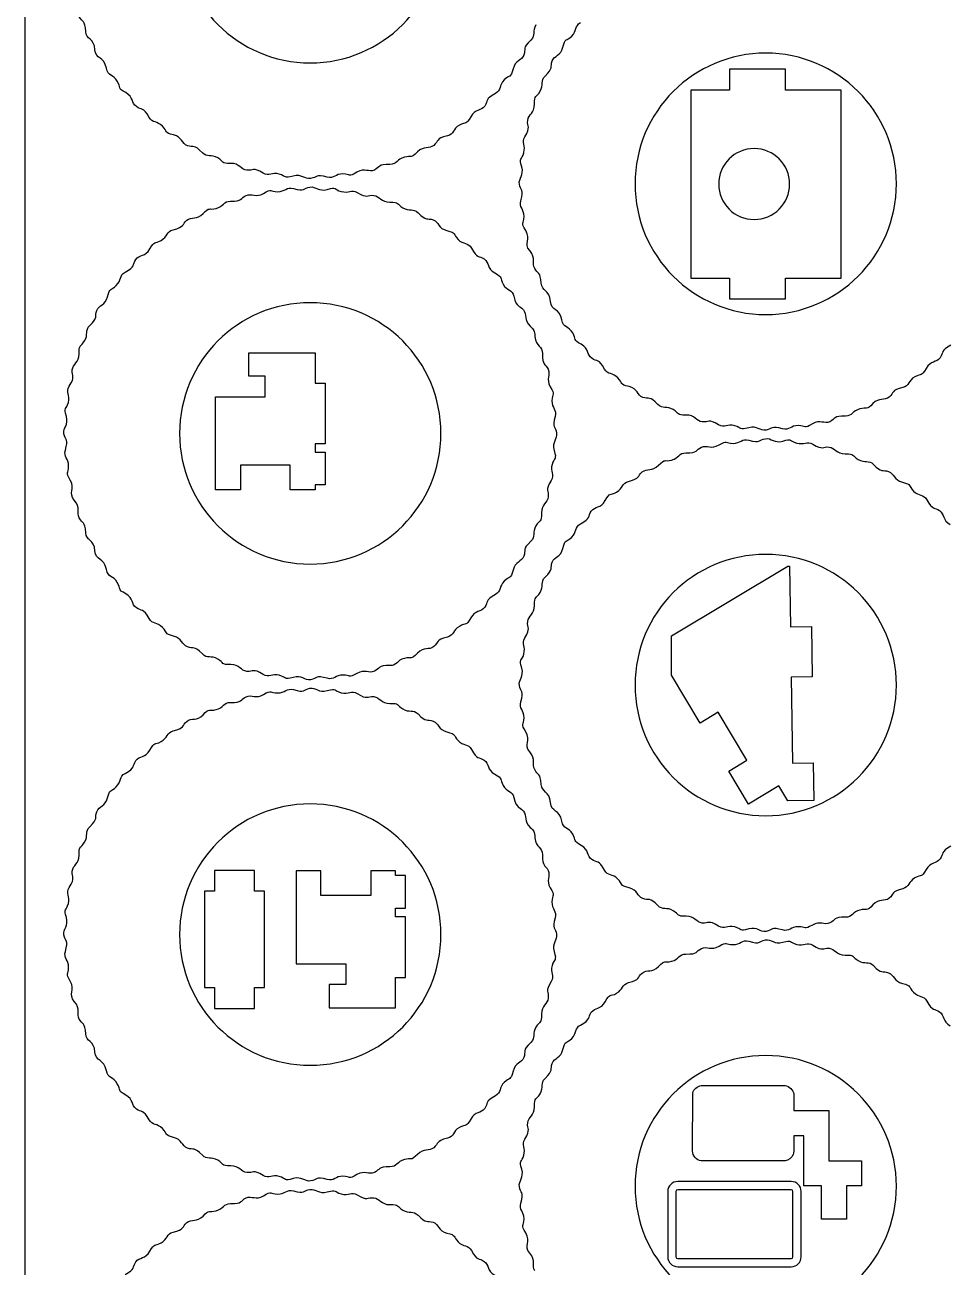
# Model space of a CAD drawing. Extents: x 460 to 1040, y 10 to 890.
# Drawn here: x 460 to 572.2, y 596.3 to 747.7 of the extents above; entities that cross this region are included whole.
import ezdxf

# ---------------------------------------------------------------- set-up
doc = ezdxf.new("R2010")
doc.units = 0
doc.layers.get('0').update_dxf_attribs({"linetype": 'CONTINUOUS'})

msp = doc.modelspace()

# ---------------------------------------------------------------- linework, layer by layer
at = {"color": 5}
msp.add_line((460, 885.0002), (460, 455.0001), dxfattribs=at)
at = {"color": 2}
for p, q in [((552.7398, 742.3349), (545.9196, 742.3349)), ((545.9196, 742.3349), (545.9196, 739.7848)), ((552.7398, 739.7848), (552.7398, 742.3349)), ((545.9196, 739.7848), (541.2294, 739.7848)), ((541.2294, 739.7848), (541.2294, 716.8539)), ((559.5601, 739.7848), (552.7398, 739.7848)), ((559.5601, 716.8539), (559.5601, 739.7848)), ((541.2294, 716.8539), (545.9196, 716.8539)), ((545.9196, 716.8539), (545.9196, 714.3038)), ((552.7398, 714.3038), (552.7398, 716.8539)), ((552.7398, 716.8539), (559.5601, 716.8539)), ((545.9196, 714.3038), (552.7398, 714.3038)), ((487.2973, 707.7357), (495.395, 707.7358)), ((487.2974, 704.8909), (487.2973, 707.7357)), ((495.395, 707.7358), (495.395, 704.0434)), ((489.3218, 704.891), (487.2974, 704.8909)), ((489.3218, 702.3615), (489.3218, 704.891)), ((495.395, 704.0434), (496.6097, 704.0434)), ((496.6097, 704.0434), (496.6097, 696.6354)), ((483.2485, 691.0236), (483.2485, 702.3615)), ((483.2485, 702.3615), (489.3218, 702.3615)), ((496.6097, 696.6354), (495.395, 696.6354)), ((495.395, 696.6354), (495.395, 695.6061)), ((495.395, 695.6061), (496.6097, 695.6061)), ((496.6097, 695.6061), (496.6097, 691.6271)), ((492.3585, 694.0602), (486.2852, 694.0602)), ((486.2852, 694.0602), (486.2852, 691.0236)), ((492.3585, 691.0236), (492.3585, 694.0602)), ((486.2852, 691.0236), (483.2485, 691.0236)), ((495.395, 691.0236), (492.3585, 691.0236)), ((495.395, 691.6271), (495.395, 691.0236)), ((496.6097, 691.6271), (495.395, 691.6271)), ((538.846, 673.2157), (553.051, 681.7173)), ((553.051, 681.7173), (553.252, 681.7173)), ((553.252, 681.7173), (553.3589, 674.3149)), ((553.3589, 674.3149), (555.9084, 674.3518)), ((555.9084, 674.3518), (555.9967, 668.233)), ((538.846, 668.449), (538.846, 673.2157)), ((542.3484, 662.5967), (538.846, 668.449)), ((555.9967, 668.233), (553.4473, 668.1962)), ((553.4473, 668.1962), (553.5985, 657.718)), ((544.5363, 663.9061), (542.3484, 662.5967)), ((548.0388, 658.0538), (544.5363, 663.9061)), ((545.8509, 656.7444), (548.0388, 658.0538)), ((553.5985, 657.718), (556.1481, 657.7547)), ((556.1481, 657.7547), (556.2145, 653.1502)), ((548.2571, 652.724), (545.8509, 656.7444)), ((551.9624, 654.9415), (548.2571, 652.724)), ((553.0587, 653.1097), (551.9624, 654.9415)), ((556.2145, 653.1502), (553.0587, 653.1097)), ((483.1177, 644.6314), (483.1177, 642.0808)), ((488.0141, 644.6314), (483.1177, 644.6314)), ((488.0141, 642.0808), (488.0141, 644.6314)), ((496.109, 644.5959), (493.0723, 644.5959)), ((493.0723, 644.5959), (493.0723, 633.258)), ((496.109, 641.5593), (496.109, 644.5959)), ((505.2188, 644.5959), (502.1823, 644.5959)), ((502.1823, 644.5959), (502.1823, 641.5593)), ((505.2188, 643.9924), (505.2188, 644.5959)), ((506.4335, 643.9924), (505.2188, 643.9924)), ((506.4335, 640.0134), (506.4335, 643.9924)), ((483.1177, 642.0808), (481.8939, 642.0808)), ((481.8939, 642.0808), (481.8939, 630.3534)), ((489.238, 642.0808), (488.0141, 642.0808)), ((489.2379, 630.3535), (489.238, 642.0808)), ((502.1823, 641.5593), (496.109, 641.5593)), ((505.2188, 638.9841), (505.2188, 640.0134)), ((505.2188, 640.0134), (506.4335, 640.0134)), ((506.4335, 638.9841), (505.2188, 638.9841)), ((506.4335, 631.5761), (506.4335, 638.9841)), ((493.0723, 633.258), (499.1456, 633.258)), ((499.1456, 633.258), (499.1456, 630.7285)), ((481.8939, 630.3534), (483.1177, 630.3534)), ((483.1177, 630.3534), (483.1177, 627.8036)), ((488.0141, 627.8035), (488.014, 630.3535)), ((488.014, 630.3535), (489.2379, 630.3535)), ((497.1212, 630.7286), (497.1211, 627.8839)), ((499.1456, 630.7285), (497.1212, 630.7286)), ((505.2188, 627.8837), (505.2188, 631.5761)), ((505.2188, 631.5761), (506.4335, 631.5761)), ((483.1177, 627.8036), (488.0141, 627.8035)), ((497.1211, 627.8839), (505.2188, 627.8837)), ((542.468, 618.384), (552.701, 618.3898)), ((541.4084, 610.4386), (541.4461, 617.4867)), ((553.7553, 617.3368), (553.7668, 615.3412)), ((553.7668, 615.3412), (558.0504, 615.3437)), ((558.0504, 615.3437), (558.0539, 609.2243)), ((554.9925, 612.2822), (553.7686, 612.2815)), ((554.996, 606.1628), (554.9925, 612.2822)), ((552.7062, 609.2317), (542.4732, 609.2258)), ((558.0539, 609.2243), (562.0373, 609.2265)), ((562.0373, 609.2265), (562.0391, 606.1668)), ((553.4454, 606.7009), (539.6174, 606.7009)), ((557.1436, 606.164), (554.996, 606.1628)), ((557.1458, 602.0985), (557.1436, 606.164)), ((562.0391, 606.1668), (560.2032, 606.1658)), ((560.2032, 606.1658), (560.2055, 602.1001)), ((538.3998, 605.4833), (538.3998, 597.5198)), ((554.663, 597.5198), (554.663, 605.4833)), ((560.2055, 602.1001), (557.1458, 602.0985)), ((539.6174, 596.3022), (553.4454, 596.3022))]:
    msp.add_line(p, q, dxfattribs=at)
at = {"color": 1}
for p, q in [((539.3998, 605.4833), (539.3998, 597.52)), ((553.4453, 605.701), (539.6175, 605.701)), ((553.663, 597.52), (553.663, 605.4833)), ((539.6175, 597.3023), (553.4453, 597.3023))]:
    msp.add_line(p, q, dxfattribs=at)
at = {"color": 3}
for points in [[(478.8694, 759.0283), (478.8694, 750.2272), (486.0041, 743.0923), (494.8052, 743.0923)], [(494.8052, 743.0923), (503.6063, 743.0923), (510.741, 750.2272), (510.741, 759.0283)], [(467.4261, 746.9188), (467.3444, 748.3557), (467.0231, 748.0124), (466.6318, 748.7156)], [(468.552, 744.7006), (468.4525, 746.132), (467.4826, 745.9242), (467.4261, 746.9188)], [(522.317, 747.7443), (521.8399, 746.9461), (522.315, 746.4624), (521.7022, 745.8816)], [(526.6905, 746.3623), (527.3563, 747.007), (527.0211, 747.601), (527.7663, 748.0035)], [(521.7022, 745.8816), (520.6244, 744.8598), (521.1242, 744.8128), (520.8376, 744.0453)], [(525.6197, 745.0108), (525.9141, 746.1989), (526.003, 745.6969), (526.6905, 746.3623)], [(469.9479, 742.4355), (469.6699, 743.9373), (468.6382, 743.4597), (468.552, 744.7006)], [(520.8376, 744.0453), (520.5727, 743.3363), (519.7932, 743.4307), (519.5278, 742.3602)], [(524.3098, 743.3258), (524.5757, 744.0355), (525.3546, 743.9411), (525.6197, 745.0108)], [(550.3428, 744.2792), (541.5417, 744.2792), (534.407, 737.1445), (534.407, 728.3433)], [(566.2787, 728.3433), (566.2787, 737.1445), (559.1439, 744.2792), (550.3428, 744.2792)], [(471.2782, 740.8457), (470.791, 741.7221), (470.1352, 741.4236), (469.9479, 742.4355)], [(519.5278, 742.3602), (519.2329, 741.1716), (519.1446, 741.6739), (518.4569, 741.0087)], [(523.4452, 741.4896), (524.5236, 742.5119), (524.0234, 742.5613), (524.3098, 743.3258)], [(472.306, 739.4613), (471.2356, 740.0524), (471.7418, 740.0115), (471.2782, 740.8457)], [(518.4569, 741.0087), (517.7916, 740.3653), (518.1263, 739.7702), (517.3814, 739.3675)], [(522.8304, 739.6269), (523.3077, 740.4261), (522.8332, 740.9096), (523.4452, 741.4896)], [(473.596, 737.7599), (472.9789, 738.1989), (473.2715, 738.9282), (472.306, 739.4613)], [(517.3814, 739.3675), (516.0736, 738.6609), (516.549, 738.4886), (516.0731, 737.8193)], [(522.1481, 738.0447), (522.1243, 739.2666), (522.3399, 738.8059), (522.8304, 739.6269)], [(475.1444, 736.4517), (474.4396, 737.7576), (474.2622, 737.2856), (473.596, 737.7599)], [(516.0731, 737.8193), (515.6339, 737.2015), (514.9043, 737.4944), (514.3716, 736.5295)], [(521.3194, 736.0765), (521.3911, 736.8298), (522.1695, 736.9426), (522.1481, 738.0447)], [(476.7855, 735.3761), (476.1412, 736.0416), (475.5461, 735.7075), (475.1444, 736.4517)], [(514.3716, 736.5295), (513.7801, 735.4583), (513.8227, 735.9655), (512.9872, 735.5011)], [(478.1371, 734.3051), (476.9487, 734.5996), (477.4506, 734.6893), (476.7855, 735.3761)], [(512.9872, 735.5011), (512.1782, 735.0515), (512.3464, 734.3905), (511.5244, 734.1943)], [(520.96, 734.081), (521.7384, 735.3455), (521.2417, 735.2608), (521.3194, 736.0765)], [(479.8222, 732.9954), (479.1132, 733.2606), (479.2073, 734.04), (478.1371, 734.3051)], [(481.6584, 732.1306), (480.6367, 733.2087), (480.5886, 732.7088), (479.8222, 732.9954)], [(511.5244, 734.1943), (510.0788, 733.8488), (510.4916, 733.5595), (509.8594, 733.0368)], [(520.8473, 732.1216), (521.1016, 733.0168), (520.5175, 733.362), (520.96, 734.081)], [(483.5208, 731.516), (482.722, 731.993), (482.2384, 731.5187), (481.6584, 732.1306)], [(507.8809, 732.2292), (507.0307, 731.3506), (507.2061, 731.8289), (506.2789, 731.5968)], [(509.8594, 733.0368), (509.2776, 732.5559), (508.6484, 733.0227), (507.8809, 732.2292)], [(520.5972, 730.4175), (520.2592, 731.5912), (520.5863, 731.2023), (520.8473, 732.1216)], [(485.1034, 730.8336), (483.8812, 730.8098), (484.3421, 731.0257), (483.5208, 731.516)], [(487.0714, 730.0049), (486.3179, 730.0767), (486.2047, 730.855), (485.1034, 730.8336)], [(489.0669, 729.6456), (487.8031, 730.4241), (487.8867, 729.9271), (487.0714, 730.0049)], [(502.6195, 730.0265), (501.9326, 729.712), (501.4454, 730.3262), (500.4992, 729.7584)], [(504.5265, 730.7134), (503.0418, 730.7549), (503.365, 730.3676), (502.6195, 730.0265)], [(506.2789, 731.5968), (505.3785, 731.3714), (505.3729, 730.6896), (504.5265, 730.7134)], [(520.3068, 728.301), (520.1809, 729.0479), (520.9023, 729.3575), (520.5972, 730.4175)], [(491.0264, 729.5329), (490.1321, 729.7873), (489.7853, 729.2031), (489.0669, 729.6456)], [(492.7303, 729.2827), (491.5576, 728.9448), (491.9461, 729.2712), (491.0264, 729.5329)], [(494.8468, 728.9923), (494.1007, 728.8661), (493.7903, 729.5879), (492.7303, 729.2827)], [(496.8668, 729.1621), (495.444, 729.587), (495.6567, 729.1291), (494.8468, 728.9923)], [(498.7885, 729.5613), (497.8617, 729.5763), (497.6762, 728.9202), (496.8668, 729.1621)], [(500.4992, 729.7584), (499.4517, 729.1295), (499.7445, 729.5456), (498.7885, 729.5613)], [(486.9905, 726.9177), (487.6775, 727.2318), (488.1642, 726.6166), (489.1103, 727.1852)], [(489.1103, 727.1852), (490.1585, 727.8153), (489.8653, 727.3985), (490.8216, 727.3831)], [(490.8216, 727.3831), (491.7485, 727.3681), (491.9338, 728.0241), (492.7431, 727.7821)], [(492.7431, 727.7821), (494.1659, 727.357), (493.9553, 727.8158), (494.7628, 727.952)], [(494.7628, 727.952), (495.5094, 728.0779), (495.819, 727.3565), (496.8798, 727.6613)], [(496.8798, 727.6613), (498.0544, 727.999), (497.663, 727.6725), (498.5835, 727.4112)], [(498.5835, 727.4112), (499.4786, 727.1572), (499.8239, 727.7409), (500.543, 727.2984)], [(500.543, 727.2984), (501.808, 726.5198), (501.7231, 727.0174), (502.5387, 726.9393)], [(520.4765, 726.2812), (520.9014, 727.7041), (520.443, 727.4925), (520.3068, 728.301)], [(534.407, 728.3433), (534.407, 719.5422), (541.5417, 712.4073), (550.3428, 712.4073)], [(550.3428, 712.4073), (559.1439, 712.4073), (566.2787, 719.5422), (566.2787, 728.3433)], [(481.7289, 724.7143), (482.5786, 725.5939), (482.4036, 725.115), (483.3311, 725.3473)], [(483.3311, 725.3473), (484.2312, 725.5727), (484.2367, 726.2545), (485.0832, 726.2308)], [(485.0832, 726.2308), (486.568, 726.1897), (486.2443, 726.5764), (486.9905, 726.9177)], [(502.5387, 726.9393), (503.2927, 726.8672), (503.4039, 726.0895), (504.5069, 726.1105)], [(504.5069, 726.1105), (505.7285, 726.1338), (505.2673, 725.9195), (506.0892, 725.428)], [(520.8755, 724.3594), (520.89, 725.2886), (520.2346, 725.4711), (520.4765, 726.2812)], [(479.7508, 723.9074), (480.3318, 724.3876), (480.9626, 723.921), (481.7289, 724.7143)], [(506.0892, 725.428), (506.8875, 724.9506), (507.3701, 725.4267), (507.9516, 724.8131)], [(507.9516, 724.8131), (508.973, 723.7354), (509.0218, 724.2354), (509.7877, 723.9488)], [(521.0725, 722.6485), (520.4434, 723.6977), (520.8607, 723.4038), (520.8755, 724.3594)], [(476.6227, 721.443), (477.4322, 721.8928), (477.2632, 722.5538), (478.0858, 722.7499)], [(478.0858, 722.7499), (479.5299, 723.0943), (479.1192, 723.3853), (479.7508, 723.9074)], [(509.7877, 723.9488), (510.496, 723.6837), (510.4033, 722.9038), (511.4731, 722.6389)], [(511.4731, 722.6389), (512.6607, 722.3446), (512.16, 722.254), (512.8244, 721.568)], [(521.5655, 720.1988), (520.7957, 721.0989), (521.7376, 721.54), (521.0725, 722.6485)], [(475.2385, 720.4147), (475.8306, 721.4867), (475.7876, 720.9787), (476.6227, 721.443)], [(512.8244, 721.568), (513.4695, 720.902), (514.063, 721.237), (514.4655, 720.4923)], [(473.5366, 719.1251), (473.9758, 719.7423), (474.7052, 719.4494), (475.2385, 720.4147)], [(514.4655, 720.4923), (515.1713, 719.1854), (515.3471, 719.6591), (516.0141, 719.1841)], [(522.1695, 718.0306), (521.7915, 718.7098), (522.4158, 719.2045), (521.5655, 720.1988)], [(472.2286, 717.5765), (473.5351, 718.2824), (473.0616, 718.4574), (473.5366, 719.1251)], [(516.0141, 719.1841), (516.6315, 718.7448), (516.3384, 718.0153), (517.3032, 717.4826)], [(522.9638, 716.2338), (522.8821, 717.6707), (522.5608, 717.3274), (522.1695, 718.0306)], [(471.1529, 715.9353), (471.8187, 716.58), (471.4835, 717.174), (472.2286, 717.5765)], [(517.3032, 717.4826), (518.3745, 716.891), (517.8671, 716.9348), (518.3319, 716.0983)], [(470.0821, 714.5838), (470.3765, 715.7719), (470.4655, 715.2699), (471.1529, 715.9353)], [(518.3319, 716.0983), (518.7824, 715.2875), (519.4419, 715.4595), (519.6387, 714.6353)], [(524.0896, 714.0156), (523.99, 715.447), (523.0203, 715.2392), (522.9638, 716.2338)], [(468.7722, 712.8988), (469.0381, 713.6085), (469.817, 713.5141), (470.0821, 714.5838)], [(494.8052, 713.8522), (486.0041, 713.8522), (478.8694, 706.7175), (478.8694, 697.9163)], [(510.741, 697.9163), (510.741, 706.7175), (503.6063, 713.8522), (494.8052, 713.8522)], [(519.6387, 714.6353), (519.9839, 713.19), (520.2733, 713.603), (520.7962, 712.9703)], [(525.4855, 711.7505), (525.2075, 713.2523), (524.1758, 712.7747), (524.0896, 714.0156)], [(467.9076, 711.0626), (468.986, 712.0849), (468.4858, 712.1343), (468.7722, 712.8988)], [(520.7962, 712.9703), (521.2769, 712.3887), (520.8102, 711.7589), (521.6034, 710.9918)], [(467.2928, 709.1999), (467.7701, 709.9991), (467.2955, 710.4826), (467.9076, 711.0626)], [(521.6034, 710.9918), (522.0773, 710.5336), (522.1812, 710.5012), (522.1856, 709.7249)], [(526.8157, 710.1607), (526.3286, 711.0371), (525.6728, 710.7386), (525.4855, 711.7505)], [(466.6104, 707.6177), (466.5866, 708.8396), (466.8022, 708.3789), (467.2928, 709.1999)], [(522.1856, 709.7249), (522.3176, 708.4358), (523.147, 708.5918), (523.1197, 707.638)], [(527.8436, 708.7763), (526.7731, 709.3674), (527.2794, 709.3265), (526.8157, 710.1607)], [(465.7818, 705.6495), (465.8535, 706.4028), (466.6318, 706.5156), (466.6104, 707.6177)], [(523.1197, 707.638), (523.0772, 706.1568), (523.4655, 706.4755), (523.8065, 705.7304)], [(529.1336, 707.0749), (528.5166, 707.5139), (528.809, 708.2432), (527.8436, 708.7763)], [(572.919, 708.6825), (571.6113, 707.9759), (572.0866, 707.8036), (571.6108, 707.1343)], [(530.682, 705.7667), (529.9772, 707.0726), (529.7998, 706.6006), (529.1336, 707.0749)], [(571.6108, 707.1343), (571.1716, 706.5165), (570.4419, 706.8094), (569.9091, 705.8445)], [(465.4224, 703.654), (466.2009, 704.9185), (465.7042, 704.8338), (465.7818, 705.6495)], [(523.8065, 705.7304), (524.121, 705.0437), (523.5065, 704.5568), (524.0746, 703.6106)], [(532.3231, 704.6911), (531.6788, 705.3566), (531.0837, 705.0225), (530.682, 705.7667)], [(533.6748, 703.6201), (532.4863, 703.9146), (532.9883, 704.0043), (532.3231, 704.6911)], [(568.5248, 704.8161), (567.7158, 704.3665), (567.884, 703.7055), (567.062, 703.5093)], [(569.9091, 705.8445), (569.3177, 704.7733), (569.3603, 705.2805), (568.5248, 704.8161)], [(465.3097, 701.6946), (465.564, 702.5898), (464.9799, 702.935), (465.4224, 703.654)], [(524.0746, 703.6106), (524.7042, 702.5621), (524.2869, 702.8546), (524.2717, 701.8995)], [(535.3598, 702.3104), (534.6508, 702.5756), (534.7449, 703.355), (533.6748, 703.6201)], [(567.062, 703.5093), (565.6165, 703.1638), (566.0293, 702.8745), (565.3971, 702.3518)], [(465.0596, 699.9905), (464.7216, 701.1642), (465.0487, 700.7753), (465.3097, 701.6946)], [(524.2717, 701.8995), (524.257, 700.9698), (524.9135, 700.7897), (524.6709, 699.9777)], [(537.196, 701.4456), (536.1743, 702.5237), (536.1262, 702.0238), (535.3598, 702.3104)], [(539.0585, 700.831), (538.2597, 701.308), (537.7759, 700.8337), (537.196, 701.4456)], [(563.4185, 701.5442), (562.5683, 700.6656), (562.7436, 701.1439), (561.8165, 700.9118)], [(565.3971, 702.3518), (564.8152, 701.8709), (564.1859, 702.3377), (563.4185, 701.5442)], [(464.7692, 697.874), (464.6433, 698.6209), (465.3647, 698.9305), (465.0596, 699.9905)], [(524.6709, 699.9777), (524.2458, 698.5551), (524.7042, 698.7669), (524.8408, 697.9581)], [(540.641, 700.1486), (539.4188, 700.1248), (539.8797, 700.3407), (539.0585, 700.831)], [(542.6089, 699.3199), (541.8555, 699.3917), (541.7423, 700.17), (540.641, 700.1486)], [(560.0642, 700.0284), (558.5793, 700.0699), (558.9026, 699.6826), (558.1571, 699.3415)], [(561.8165, 700.9118), (560.9162, 700.6864), (560.9106, 700.0046), (560.0642, 700.0284)], [(544.6045, 698.9606), (543.3407, 699.7391), (543.4243, 699.2421), (542.6089, 699.3199)], [(546.5639, 698.8479), (545.6696, 699.1023), (545.3229, 698.5181), (544.6045, 698.9606)], [(548.2679, 698.5977), (547.0952, 698.2598), (547.4837, 698.5862), (546.5639, 698.8479)], [(550.3843, 698.3073), (549.6384, 698.1811), (549.3279, 698.9029), (548.2679, 698.5977)], [(552.4043, 698.4771), (550.9816, 698.902), (551.1943, 698.4441), (550.3843, 698.3073)], [(554.3261, 698.8763), (553.3993, 698.8913), (553.2138, 698.2352), (552.4043, 698.4771)], [(556.0368, 699.0734), (554.9893, 698.4445), (555.2822, 698.8606), (554.3261, 698.8763)], [(558.1571, 699.3415), (557.4702, 699.027), (556.983, 699.6412), (556.0368, 699.0734)], [(464.9389, 695.8542), (465.3638, 697.2771), (464.9055, 697.0655), (464.7692, 697.874)], [(478.8694, 697.9163), (478.8694, 689.1152), (486.0041, 681.9803), (494.8052, 681.9803)], [(494.8052, 681.9803), (503.6063, 681.9803), (510.741, 689.1152), (510.741, 697.9163)], [(524.8408, 697.9581), (524.9669, 697.2118), (524.2454, 696.9023), (524.5503, 695.8417)], [(544.648, 696.5002), (545.6961, 697.1303), (545.4029, 696.7135), (546.3592, 696.6981)], [(546.3592, 696.6981), (547.2861, 696.6831), (547.4714, 697.3391), (548.2807, 697.0971)], [(548.2807, 697.0971), (549.7036, 696.672), (549.4929, 697.1308), (550.3005, 697.267)], [(550.3005, 697.267), (551.047, 697.3929), (551.3566, 696.6715), (552.4174, 696.9763)], [(552.4174, 696.9763), (553.592, 697.314), (553.2006, 696.9875), (554.1211, 696.7262)], [(554.1211, 696.7262), (555.0163, 696.4722), (555.3616, 697.0559), (556.0806, 696.6134)], [(465.3379, 693.9324), (465.3524, 694.8616), (464.697, 695.0441), (464.9389, 695.8542)], [(524.5503, 695.8417), (524.8879, 694.6674), (524.5619, 695.0575), (524.3001, 694.1375)], [(538.8688, 694.6623), (539.7688, 694.8877), (539.7743, 695.5695), (540.6208, 695.5458)], [(540.6208, 695.5458), (542.1056, 695.5047), (541.7819, 695.8914), (542.5281, 696.2327)], [(542.5281, 696.2327), (543.2151, 696.5468), (543.7019, 695.9316), (544.648, 696.5002)], [(556.0806, 696.6134), (557.3456, 695.8348), (557.2606, 696.3324), (558.0762, 696.2543)], [(558.0762, 696.2543), (558.8303, 696.1822), (558.9415, 695.4045), (560.0446, 695.4255)], [(560.0446, 695.4255), (561.2661, 695.4488), (560.805, 695.2345), (561.6268, 694.743)], [(465.5349, 692.2215), (464.9058, 693.2707), (465.3231, 692.9768), (465.3379, 693.9324)], [(524.3001, 694.1375), (524.0456, 693.2434), (524.63, 692.8973), (524.1873, 692.1781)], [(535.2883, 693.2224), (535.8694, 693.7026), (536.5002, 693.236), (537.2664, 694.0293)], [(537.2664, 694.0293), (538.1162, 694.9089), (537.9412, 694.43), (538.8688, 694.6623)], [(561.6268, 694.743), (562.4251, 694.2656), (562.9077, 694.7417), (563.4892, 694.1281)], [(563.4892, 694.1281), (564.5106, 693.0504), (564.5594, 693.5504), (565.3254, 693.2638)], [(533.6235, 692.0649), (535.0674, 692.4093), (534.6568, 692.7003), (535.2883, 693.2224)], [(565.3254, 693.2638), (566.0337, 692.9987), (565.941, 692.2188), (567.0107, 691.9539)], [(466.0279, 689.7718), (465.2582, 690.6719), (466.2, 691.113), (465.5349, 692.2215)], [(524.1873, 692.1781), (523.4087, 690.9125), (523.9059, 690.9989), (523.8281, 690.1826)], [(530.7761, 689.7297), (531.3682, 690.8017), (531.3251, 690.2937), (532.1603, 690.758)], [(532.1603, 690.758), (532.9698, 691.2078), (532.8008, 691.8688), (533.6235, 692.0649)], [(567.0107, 691.9539), (568.1983, 691.6596), (567.6976, 691.569), (568.3619, 690.883)], [(568.3619, 690.883), (569.0071, 690.217), (569.6006, 690.552), (570.003, 689.8073)], [(466.6318, 687.6036), (466.254, 688.2828), (466.8781, 688.7775), (466.0279, 689.7718)], [(523.8281, 690.1826), (523.7564, 689.4281), (522.9782, 689.317), (522.9993, 688.2145)], [(529.0742, 688.4401), (529.5134, 689.0573), (530.2428, 688.7644), (530.7761, 689.7297)], [(570.003, 689.8073), (570.7089, 688.5004), (570.8848, 688.9741), (571.5518, 688.4991)], [(522.9993, 688.2145), (523.0224, 686.9921), (522.8083, 687.4537), (522.317, 686.6323)], [(527.7663, 686.8915), (529.0727, 687.5974), (528.5993, 687.7724), (529.0742, 688.4401)], [(571.5518, 688.4991), (572.1691, 688.0598), (571.8761, 687.3303), (572.8408, 686.7976)], [(467.4261, 685.8068), (467.3444, 687.2437), (467.0231, 686.9004), (466.6318, 687.6036)], [(522.317, 686.6323), (521.8399, 685.8341), (522.315, 685.3504), (521.7022, 684.7696)], [(526.6905, 685.2503), (527.3563, 685.895), (527.0211, 686.489), (527.7663, 686.8915)], [(468.552, 683.5886), (468.4525, 685.02), (467.4826, 684.8122), (467.4261, 685.8068)], [(521.7022, 684.7696), (520.6244, 683.7478), (521.1242, 683.7008), (520.8376, 682.9333)], [(525.6197, 683.8988), (525.9141, 685.0869), (526.003, 684.5849), (526.6905, 685.2503)], [(469.9479, 681.3235), (469.6699, 682.8253), (468.6382, 682.3477), (468.552, 683.5886)], [(524.3098, 682.2138), (524.5757, 682.9235), (525.3546, 682.8291), (525.6197, 683.8988)], [(550.3428, 683.1672), (541.5417, 683.1672), (534.407, 676.0325), (534.407, 667.2313)], [(566.2787, 667.2313), (566.2787, 676.0325), (559.1439, 683.1672), (550.3428, 683.1672)], [(520.8376, 682.9333), (520.5727, 682.2243), (519.7932, 682.3187), (519.5278, 681.2482)], [(523.4452, 680.3776), (524.5236, 681.3999), (524.0234, 681.4493), (524.3098, 682.2138)], [(471.2782, 679.7337), (470.791, 680.6101), (470.1352, 680.3116), (469.9479, 681.3235)], [(519.5278, 681.2482), (519.2329, 680.0596), (519.1446, 680.5619), (518.4569, 679.8967)], [(522.8304, 678.5149), (523.3077, 679.3141), (522.8332, 679.7976), (523.4452, 680.3776)], [(472.306, 678.3493), (471.2356, 678.9404), (471.7418, 678.8995), (471.2782, 679.7337)], [(518.4569, 679.8967), (517.7916, 679.2533), (518.1263, 678.6582), (517.3814, 678.2555)], [(473.596, 676.6479), (472.9789, 677.0869), (473.2715, 677.8162), (472.306, 678.3493)], [(517.3814, 678.2555), (516.0736, 677.5489), (516.549, 677.3766), (516.0731, 676.7073)], [(522.1481, 676.9327), (522.1243, 678.1546), (522.3399, 677.6939), (522.8304, 678.5149)], [(475.1444, 675.3397), (474.4396, 676.6456), (474.2622, 676.1736), (473.596, 676.6479)], [(516.0731, 676.7073), (515.6339, 676.0895), (514.9043, 676.3824), (514.3716, 675.4175)], [(521.3194, 674.9645), (521.3911, 675.7178), (522.1695, 675.8306), (522.1481, 676.9327)], [(476.7855, 674.2641), (476.1412, 674.9296), (475.5461, 674.5955), (475.1444, 675.3397)], [(478.1371, 673.1931), (476.9487, 673.4876), (477.4506, 673.5773), (476.7855, 674.2641)], [(512.9872, 674.3891), (512.1782, 673.9395), (512.3464, 673.2785), (511.5244, 673.0823)], [(514.3716, 675.4175), (513.7801, 674.3463), (513.8227, 674.8535), (512.9872, 674.3891)], [(520.96, 672.969), (521.7384, 674.2335), (521.2417, 674.1488), (521.3194, 674.9645)], [(479.8222, 671.8834), (479.1132, 672.1486), (479.2073, 672.928), (478.1371, 673.1931)], [(511.5244, 673.0823), (510.0788, 672.7368), (510.4916, 672.4475), (509.8594, 671.9248)], [(520.8473, 671.0096), (521.1016, 671.9048), (520.5175, 672.25), (520.96, 672.969)], [(481.6584, 671.0186), (480.6367, 672.0967), (480.5886, 671.5968), (479.8222, 671.8834)], [(507.8809, 671.1172), (507.0307, 670.2386), (507.2061, 670.7169), (506.2789, 670.4848)], [(509.8594, 671.9248), (509.2776, 671.4439), (508.6484, 671.9107), (507.8809, 671.1172)], [(483.5208, 670.404), (482.722, 670.881), (482.2384, 670.4067), (481.6584, 671.0186)], [(485.1034, 669.7216), (483.8812, 669.6978), (484.3421, 669.9137), (483.5208, 670.404)], [(487.0714, 668.8929), (486.3179, 668.9647), (486.2047, 669.743), (485.1034, 669.7216)], [(504.5265, 669.6014), (503.0418, 669.6429), (503.365, 669.2556), (502.6195, 668.9145)], [(506.2789, 670.4848), (505.3785, 670.2594), (505.3729, 669.5776), (504.5265, 669.6014)], [(520.5972, 669.3055), (520.2592, 670.4792), (520.5863, 670.0903), (520.8473, 671.0096)], [(489.0669, 668.5336), (487.8031, 669.3121), (487.8867, 668.8151), (487.0714, 668.8929)], [(491.0264, 668.4209), (490.1321, 668.6753), (489.7853, 668.0911), (489.0669, 668.5336)], [(492.7303, 668.1707), (491.5576, 667.8328), (491.9461, 668.1592), (491.0264, 668.4209)], [(494.8468, 667.8803), (494.1007, 667.7541), (493.7903, 668.4759), (492.7303, 668.1707)], [(496.8668, 668.0501), (495.444, 668.475), (495.6567, 668.0171), (494.8468, 667.8803)], [(498.7885, 668.4493), (497.8617, 668.4643), (497.6762, 667.8082), (496.8668, 668.0501)], [(500.4992, 668.6464), (499.4517, 668.0175), (499.7445, 668.4336), (498.7885, 668.4493)], [(502.6195, 668.9145), (501.9326, 668.6), (501.4454, 669.2142), (500.4992, 668.6464)], [(520.3068, 667.189), (520.1809, 667.9359), (520.9023, 668.2455), (520.5972, 669.3055)], [(489.1103, 666.0732), (490.1585, 666.7033), (489.8653, 666.2865), (490.8216, 666.2711)], [(490.8216, 666.2711), (491.7485, 666.2561), (491.9338, 666.9121), (492.7431, 666.6701)], [(492.7431, 666.6701), (494.1659, 666.245), (493.9553, 666.7038), (494.7628, 666.84)], [(494.7628, 666.84), (495.5094, 666.9659), (495.819, 666.2445), (496.8798, 666.5493)], [(496.8798, 666.5493), (498.0544, 666.887), (497.663, 666.5605), (498.5835, 666.2992)], [(498.5835, 666.2992), (499.4786, 666.0452), (499.8239, 666.6289), (500.543, 666.1864)], [(520.4765, 665.1692), (520.9014, 666.5921), (520.443, 666.3805), (520.3068, 667.189)], [(534.407, 667.2313), (534.407, 658.4302), (541.5417, 651.2953), (550.3428, 651.2953)], [(550.3428, 651.2953), (559.1439, 651.2953), (566.2787, 658.4302), (566.2787, 667.2313)], [(483.3311, 664.2353), (484.2312, 664.4607), (484.2367, 665.1425), (485.0832, 665.1188)], [(485.0832, 665.1188), (486.568, 665.0777), (486.2443, 665.4644), (486.9905, 665.8057)], [(486.9905, 665.8057), (487.6775, 666.1198), (488.1642, 665.5046), (489.1103, 666.0732)], [(500.543, 666.1864), (501.808, 665.4078), (501.7231, 665.9054), (502.5387, 665.8273)], [(502.5387, 665.8273), (503.2927, 665.7552), (503.4039, 664.9775), (504.5069, 664.9985)], [(504.5069, 664.9985), (505.7285, 665.0218), (505.2673, 664.8075), (506.0892, 664.316)], [(520.8755, 663.2474), (520.89, 664.1766), (520.2346, 664.3591), (520.4765, 665.1692)], [(479.7508, 662.7954), (480.3318, 663.2756), (480.9626, 662.809), (481.7289, 663.6023)], [(481.7289, 663.6023), (482.5786, 664.4819), (482.4036, 664.003), (483.3311, 664.2353)], [(506.0892, 664.316), (506.8875, 663.8386), (507.3701, 664.3147), (507.9516, 663.7011)], [(507.9516, 663.7011), (508.973, 662.6234), (509.0218, 663.1234), (509.7877, 662.8368)], [(478.0858, 661.6379), (479.5299, 661.9823), (479.1192, 662.2733), (479.7508, 662.7954)], [(509.7877, 662.8368), (510.496, 662.5717), (510.4033, 661.7918), (511.4731, 661.5269)], [(521.0725, 661.5365), (520.4434, 662.5857), (520.8607, 662.2918), (520.8755, 663.2474)], [(476.6227, 660.331), (477.4322, 660.7808), (477.2632, 661.4418), (478.0858, 661.6379)], [(511.4731, 661.5269), (512.6607, 661.2326), (512.16, 661.142), (512.8244, 660.456)], [(512.8244, 660.456), (513.4695, 659.79), (514.063, 660.125), (514.4655, 659.3803)], [(521.5655, 659.0868), (520.7957, 659.9869), (521.7376, 660.428), (521.0725, 661.5365)], [(473.5366, 658.0131), (473.9758, 658.6303), (474.7052, 658.3374), (475.2385, 659.3027)], [(475.2385, 659.3027), (475.8306, 660.3747), (475.7876, 659.8667), (476.6227, 660.331)], [(514.4655, 659.3803), (515.1713, 658.0734), (515.3471, 658.5471), (516.0141, 658.0721)], [(522.1695, 656.9186), (521.7915, 657.5978), (522.4158, 658.0925), (521.5655, 659.0868)], [(472.2286, 656.4645), (473.5351, 657.1704), (473.0616, 657.3454), (473.5366, 658.0131)], [(516.0141, 658.0721), (516.6315, 657.6328), (516.3384, 656.9033), (517.3032, 656.3706)], [(471.1529, 654.8233), (471.8187, 655.468), (471.4835, 656.062), (472.2286, 656.4645)], [(517.3032, 656.3706), (518.3745, 655.779), (517.8671, 655.8228), (518.3319, 654.9863)], [(522.9638, 655.1218), (522.8821, 656.5587), (522.5608, 656.2154), (522.1695, 656.9186)], [(470.0821, 653.4718), (470.3765, 654.6599), (470.4655, 654.1579), (471.1529, 654.8233)], [(518.3319, 654.9863), (518.7824, 654.1755), (519.4419, 654.3475), (519.6387, 653.5233)], [(524.0896, 652.9036), (523.99, 654.335), (523.0203, 654.1272), (522.9638, 655.1218)], [(468.7722, 651.7868), (469.0381, 652.4965), (469.817, 652.4021), (470.0821, 653.4718)], [(519.6387, 653.5233), (519.9839, 652.078), (520.2733, 652.491), (520.7962, 651.8583)], [(525.4855, 650.6385), (525.2075, 652.1403), (524.1758, 651.6627), (524.0896, 652.9036)], [(467.9076, 649.9506), (468.986, 650.9729), (468.4858, 651.0223), (468.7722, 651.7868)], [(494.8052, 652.7402), (486.0041, 652.7402), (478.8694, 645.6055), (478.8694, 636.8043)], [(510.741, 636.8043), (510.741, 645.6055), (503.6063, 652.7402), (494.8052, 652.7402)], [(520.7962, 651.8583), (521.2769, 651.2767), (520.8102, 650.6469), (521.6034, 649.8798)], [(467.2928, 648.0879), (467.7701, 648.8871), (467.2955, 649.3706), (467.9076, 649.9506)], [(521.6034, 649.8798), (522.0773, 649.4216), (522.1812, 649.3892), (522.1856, 648.6129)], [(526.8157, 649.0487), (526.3286, 649.9251), (525.6728, 649.6266), (525.4855, 650.6385)], [(522.1856, 648.6129), (522.3176, 647.3238), (523.147, 647.4798), (523.1197, 646.526)], [(527.8436, 647.6643), (526.7731, 648.2554), (527.2794, 648.2145), (526.8157, 649.0487)], [(466.6104, 646.5057), (466.5866, 647.7276), (466.8022, 647.2669), (467.2928, 648.0879)], [(529.1336, 645.9629), (528.5166, 646.4019), (528.809, 647.1312), (527.8436, 647.6643)], [(572.919, 647.5705), (571.6113, 646.8639), (572.0866, 646.6916), (571.6108, 646.0223)], [(465.7818, 644.5375), (465.8535, 645.2908), (466.6318, 645.4036), (466.6104, 646.5057)], [(523.1197, 646.526), (523.0772, 645.0448), (523.4655, 645.3635), (523.8065, 644.6184)], [(530.682, 644.6547), (529.9772, 645.9606), (529.7998, 645.4886), (529.1336, 645.9629)], [(571.6108, 646.0223), (571.1716, 645.4045), (570.4419, 645.6974), (569.9091, 644.7325)], [(465.4224, 642.542), (466.2009, 643.8065), (465.7042, 643.7218), (465.7818, 644.5375)], [(523.8065, 644.6184), (524.121, 643.9317), (523.5065, 643.4448), (524.0746, 642.4986)], [(532.3231, 643.5791), (531.6788, 644.2446), (531.0837, 643.9105), (530.682, 644.6547)], [(569.9091, 644.7325), (569.3177, 643.6613), (569.3603, 644.1685), (568.5248, 643.7041)], [(465.3097, 640.5826), (465.564, 641.4778), (464.9799, 641.823), (465.4224, 642.542)], [(524.0746, 642.4986), (524.7042, 641.4501), (524.2869, 641.7426), (524.2717, 640.7875)], [(533.6748, 642.5081), (532.4863, 642.8026), (532.9883, 642.8923), (532.3231, 643.5791)], [(535.3598, 641.1984), (534.6508, 641.4636), (534.7449, 642.243), (533.6748, 642.5081)], [(567.062, 642.3973), (565.6165, 642.0518), (566.0293, 641.7625), (565.3971, 641.2398)], [(568.5248, 643.7041), (567.7158, 643.2545), (567.884, 642.5935), (567.062, 642.3973)], [(524.2717, 640.7875), (524.257, 639.8578), (524.9135, 639.6777), (524.6709, 638.8657)], [(537.196, 640.3336), (536.1743, 641.4117), (536.1262, 640.9118), (535.3598, 641.1984)], [(565.3971, 641.2398), (564.8152, 640.7589), (564.1859, 641.2257), (563.4185, 640.4322)], [(465.0596, 638.8785), (464.7216, 640.0522), (465.0487, 639.6633), (465.3097, 640.5826)], [(539.0585, 639.719), (538.2597, 640.196), (537.7759, 639.7217), (537.196, 640.3336)], [(540.641, 639.0366), (539.4188, 639.0128), (539.8797, 639.2287), (539.0585, 639.719)], [(561.8165, 639.7998), (560.9162, 639.5744), (560.9106, 638.8926), (560.0642, 638.9164)], [(563.4185, 640.4322), (562.5683, 639.5536), (562.7436, 640.0319), (561.8165, 639.7998)], [(464.7692, 636.762), (464.6433, 637.5089), (465.3647, 637.8185), (465.0596, 638.8785)], [(524.6709, 638.8657), (524.2458, 637.4431), (524.7042, 637.6549), (524.8408, 636.8461)], [(542.6089, 638.2079), (541.8555, 638.2797), (541.7423, 639.058), (540.641, 639.0366)], [(544.6045, 637.8486), (543.3407, 638.6271), (543.4243, 638.1301), (542.6089, 638.2079)], [(546.5639, 637.7359), (545.6696, 637.9903), (545.3229, 637.4061), (544.6045, 637.8486)], [(548.2679, 637.4857), (547.0952, 637.1478), (547.4837, 637.4742), (546.5639, 637.7359)], [(550.3843, 637.1953), (549.6384, 637.0691), (549.3279, 637.7909), (548.2679, 637.4857)], [(552.4043, 637.3651), (550.9816, 637.79), (551.1943, 637.3321), (550.3843, 637.1953)], [(554.3261, 637.7643), (553.3993, 637.7793), (553.2138, 637.1232), (552.4043, 637.3651)], [(556.0368, 637.9614), (554.9893, 637.3325), (555.2822, 637.7486), (554.3261, 637.7643)], [(558.1571, 638.2295), (557.4702, 637.915), (556.983, 638.5292), (556.0368, 637.9614)], [(560.0642, 638.9164), (558.5793, 638.9579), (558.9026, 638.5706), (558.1571, 638.2295)], [(464.9389, 634.7422), (465.3638, 636.1651), (464.9055, 635.9535), (464.7692, 636.762)], [(478.8694, 636.8043), (478.8694, 628.0032), (486.0041, 620.8683), (494.8052, 620.8683)], [(494.8052, 620.8683), (503.6063, 620.8683), (510.741, 628.0032), (510.741, 636.8043)], [(524.8408, 636.8461), (524.9669, 636.0998), (524.2454, 635.7903), (524.5503, 634.7297)], [(546.3592, 635.5861), (547.2861, 635.5711), (547.4714, 636.2271), (548.2807, 635.9851)], [(550.3005, 636.155), (551.047, 636.2809), (551.3566, 635.5595), (552.4174, 635.8643)], [(552.4174, 635.8643), (553.592, 636.202), (553.2006, 635.8755), (554.1211, 635.6142)], [(465.3379, 632.8204), (465.3524, 633.7496), (464.697, 633.9321), (464.9389, 634.7422)], [(524.5503, 634.7297), (524.8879, 633.5554), (524.5619, 633.9455), (524.3001, 633.0255)], [(540.6208, 634.4338), (542.1056, 634.3927), (541.7819, 634.7794), (542.5281, 635.1207)], [(542.5281, 635.1207), (543.2151, 635.4348), (543.7019, 634.8196), (544.648, 635.3882)], [(544.648, 635.3882), (545.6961, 636.0183), (545.4029, 635.6015), (546.3592, 635.5861)], [(548.2807, 635.9851), (549.7036, 635.56), (549.4929, 636.0188), (550.3005, 636.155)], [(554.1211, 635.6142), (555.0163, 635.3602), (555.3616, 635.9439), (556.0806, 635.5014)], [(556.0806, 635.5014), (557.3456, 634.7228), (557.2606, 635.2204), (558.0762, 635.1423)], [(558.0762, 635.1423), (558.8303, 635.0702), (558.9415, 634.2925), (560.0446, 634.3135)], [(537.2664, 632.9173), (538.1162, 633.7969), (537.9412, 633.318), (538.8688, 633.5503)], [(538.8688, 633.5503), (539.7688, 633.7757), (539.7743, 634.4575), (540.6208, 634.4338)], [(560.0446, 634.3135), (561.2661, 634.3368), (560.805, 634.1225), (561.6268, 633.631)], [(561.6268, 633.631), (562.4251, 633.1536), (562.9077, 633.6297), (563.4892, 633.0161)], [(465.5349, 631.1095), (464.9058, 632.1587), (465.3231, 631.8648), (465.3379, 632.8204)], [(524.3001, 633.0255), (524.0456, 632.1314), (524.63, 631.7853), (524.1873, 631.0661)], [(533.6235, 630.9529), (535.0674, 631.2973), (534.6568, 631.5883), (535.2883, 632.1104)], [(535.2883, 632.1104), (535.8694, 632.5906), (536.5002, 632.124), (537.2664, 632.9173)], [(563.4892, 633.0161), (564.5106, 631.9384), (564.5594, 632.4384), (565.3254, 632.1518)], [(565.3254, 632.1518), (566.0337, 631.8867), (565.941, 631.1068), (567.0107, 630.8419)], [(466.0279, 628.6598), (465.2582, 629.5599), (466.2, 630.001), (465.5349, 631.1095)], [(524.1873, 631.0661), (523.4087, 629.8005), (523.9059, 629.8869), (523.8281, 629.0706)], [(532.1603, 629.646), (532.9698, 630.0958), (532.8008, 630.7568), (533.6235, 630.9529)], [(567.0107, 630.8419), (568.1983, 630.5476), (567.6976, 630.457), (568.3619, 629.771)], [(466.6318, 626.4916), (466.254, 627.1708), (466.8781, 627.6655), (466.0279, 628.6598)], [(523.8281, 629.0706), (523.7564, 628.3161), (522.9782, 628.205), (522.9993, 627.1025)], [(530.7761, 628.6177), (531.3682, 629.6897), (531.3251, 629.1817), (532.1603, 629.646)], [(568.3619, 629.771), (569.0071, 629.105), (569.6006, 629.44), (570.003, 628.6953)], [(570.003, 628.6953), (570.7089, 627.3884), (570.8848, 627.8621), (571.5518, 627.3871)], [(527.7663, 625.7795), (529.0727, 626.4854), (528.5993, 626.6604), (529.0742, 627.3281)], [(529.0742, 627.3281), (529.5134, 627.9453), (530.2428, 627.6524), (530.7761, 628.6177)], [(571.5518, 627.3871), (572.1691, 626.9478), (571.8761, 626.2183), (572.8408, 625.6856)], [(467.4261, 624.6948), (467.3444, 626.1317), (467.0231, 625.7884), (466.6318, 626.4916)], [(522.9993, 627.1025), (523.0224, 625.8801), (522.8083, 626.3417), (522.317, 625.5203)], [(526.6905, 624.1383), (527.3563, 624.783), (527.0211, 625.377), (527.7663, 625.7795)], [(468.552, 622.4766), (468.4525, 623.908), (467.4826, 623.7002), (467.4261, 624.6948)], [(522.317, 625.5203), (521.8399, 624.7221), (522.315, 624.2384), (521.7022, 623.6576)], [(525.6197, 622.7868), (525.9141, 623.9749), (526.003, 623.4729), (526.6905, 624.1383)], [(521.7022, 623.6576), (520.6244, 622.6358), (521.1242, 622.5888), (520.8376, 621.8213)], [(524.3098, 621.1018), (524.5757, 621.8115), (525.3546, 621.7171), (525.6197, 622.7868)], [(469.9479, 620.2115), (469.6699, 621.7133), (468.6382, 621.2357), (468.552, 622.4766)], [(520.8376, 621.8213), (520.5727, 621.1123), (519.7932, 621.2067), (519.5278, 620.1362)], [(523.4452, 619.2656), (524.5236, 620.2879), (524.0234, 620.3373), (524.3098, 621.1018)], [(550.3428, 622.0552), (541.5417, 622.0552), (534.407, 614.9205), (534.407, 606.1193)], [(566.2787, 606.1193), (566.2787, 614.9205), (559.1439, 622.0552), (550.3428, 622.0552)], [(471.2782, 618.6217), (470.791, 619.4981), (470.1352, 619.1996), (469.9479, 620.2115)], [(519.5278, 620.1362), (519.2329, 618.9476), (519.1446, 619.4499), (518.4569, 618.7847)], [(472.306, 617.2373), (471.2356, 617.8284), (471.7418, 617.7875), (471.2782, 618.6217)], [(518.4569, 618.7847), (517.7916, 618.1413), (518.1263, 617.5462), (517.3814, 617.1435)], [(522.8304, 617.4029), (523.3077, 618.2021), (522.8332, 618.6856), (523.4452, 619.2656)], [(473.596, 615.5359), (472.9789, 615.9749), (473.2715, 616.7042), (472.306, 617.2373)], [(517.3814, 617.1435), (516.0736, 616.4369), (516.549, 616.2646), (516.0731, 615.5953)], [(522.1481, 615.8207), (522.1243, 617.0426), (522.3399, 616.5819), (522.8304, 617.4029)], [(475.1444, 614.2277), (474.4396, 615.5336), (474.2622, 615.0616), (473.596, 615.5359)], [(516.0731, 615.5953), (515.6339, 614.9775), (514.9043, 615.2704), (514.3716, 614.3055)], [(521.3194, 613.8525), (521.3911, 614.6058), (522.1695, 614.7186), (522.1481, 615.8207)], [(476.7855, 613.1521), (476.1412, 613.8176), (475.5461, 613.4835), (475.1444, 614.2277)], [(514.3716, 614.3055), (513.7801, 613.2343), (513.8227, 613.7415), (512.9872, 613.2771)], [(520.96, 611.857), (521.7384, 613.1215), (521.2417, 613.0368), (521.3194, 613.8525)], [(478.1371, 612.0811), (476.9487, 612.3756), (477.4506, 612.4653), (476.7855, 613.1521)], [(479.8222, 610.7714), (479.1132, 611.0366), (479.2073, 611.816), (478.1371, 612.0811)], [(511.5244, 611.9703), (510.0788, 611.6248), (510.4916, 611.3355), (509.8594, 610.8128)], [(512.9872, 613.2771), (512.1782, 612.8275), (512.3464, 612.1665), (511.5244, 611.9703)], [(481.6584, 609.9066), (480.6367, 610.9847), (480.5886, 610.4848), (479.8222, 610.7714)], [(509.8594, 610.8128), (509.2776, 610.3319), (508.6484, 610.7987), (507.8809, 610.0052)], [(520.8473, 609.8976), (521.1016, 610.7928), (520.5175, 611.138), (520.96, 611.857)], [(483.5208, 609.292), (482.722, 609.769), (482.2384, 609.2947), (481.6584, 609.9066)], [(485.1034, 608.6096), (483.8812, 608.5858), (484.3421, 608.8017), (483.5208, 609.292)], [(506.2789, 609.3728), (505.3785, 609.1474), (505.3729, 608.4656), (504.5265, 608.4894)], [(507.8809, 610.0052), (507.0307, 609.1266), (507.2061, 609.6049), (506.2789, 609.3728)], [(520.5972, 608.1935), (520.2592, 609.3672), (520.5863, 608.9783), (520.8473, 609.8976)], [(487.0714, 607.7809), (486.3179, 607.8527), (486.2047, 608.631), (485.1034, 608.6096)], [(489.0669, 607.4216), (487.8031, 608.2001), (487.8867, 607.7031), (487.0714, 607.7809)], [(491.0264, 607.3089), (490.1321, 607.5633), (489.7853, 606.9791), (489.0669, 607.4216)], [(500.4992, 607.5344), (499.4517, 606.9055), (499.7445, 607.3216), (498.7885, 607.3373)], [(502.6195, 607.8025), (501.9326, 607.488), (501.4454, 608.1022), (500.4992, 607.5344)], [(504.5265, 608.4894), (503.0418, 608.5309), (503.365, 608.1436), (502.6195, 607.8025)], [(520.3068, 606.077), (520.1809, 606.8239), (520.9023, 607.1335), (520.5972, 608.1935)], [(492.7303, 607.0587), (491.5576, 606.7208), (491.9461, 607.0472), (491.0264, 607.3089)], [(494.8468, 606.7683), (494.1007, 606.6421), (493.7903, 607.3639), (492.7303, 607.0587)], [(496.8668, 606.9381), (495.444, 607.363), (495.6567, 606.9051), (494.8468, 606.7683)], [(498.7885, 607.3373), (497.8617, 607.3523), (497.6762, 606.6962), (496.8668, 606.9381)], [(520.4765, 604.0572), (520.9014, 605.4801), (520.443, 605.2685), (520.3068, 606.077)], [(534.407, 606.1193), (534.407, 597.3182), (541.5417, 590.1833), (550.3428, 590.1833)], [(550.3428, 590.1833), (559.1439, 590.1833), (566.2787, 597.3182), (566.2787, 606.1193)], [(485.0832, 604.0068), (486.568, 603.9657), (486.2443, 604.3524), (486.9905, 604.6937)], [(486.9905, 604.6937), (487.6775, 605.0078), (488.1642, 604.3926), (489.1103, 604.9612)], [(489.1103, 604.9612), (490.1585, 605.5913), (489.8653, 605.1745), (490.8216, 605.1591)], [(490.8216, 605.1591), (491.7485, 605.1441), (491.9338, 605.8001), (492.7431, 605.5581)], [(492.7431, 605.5581), (494.1659, 605.133), (493.9553, 605.5918), (494.7628, 605.728)], [(494.7628, 605.728), (495.5094, 605.8539), (495.819, 605.1325), (496.8798, 605.4373)], [(496.8798, 605.4373), (498.0544, 605.775), (497.663, 605.4485), (498.5835, 605.1872)], [(498.5835, 605.1872), (499.4786, 604.9332), (499.8239, 605.5169), (500.543, 605.0744)], [(500.543, 605.0744), (501.808, 604.2958), (501.7231, 604.7934), (502.5387, 604.7153)], [(502.5387, 604.7153), (503.2927, 604.6432), (503.4039, 603.8655), (504.5069, 603.8865)], [(481.7289, 602.4903), (482.5786, 603.3699), (482.4036, 602.891), (483.3311, 603.1233)], [(483.3311, 603.1233), (484.2312, 603.3487), (484.2367, 604.0305), (485.0832, 604.0068)], [(504.5069, 603.8865), (505.7285, 603.9098), (505.2673, 603.6955), (506.0892, 603.204)], [(506.0892, 603.204), (506.8875, 602.7266), (507.3701, 603.2027), (507.9516, 602.5891)], [(520.8755, 602.1354), (520.89, 603.0646), (520.2346, 603.2471), (520.4765, 604.0572)], [(478.0858, 600.5259), (479.5299, 600.8703), (479.1192, 601.1613), (479.7508, 601.6834)], [(479.7508, 601.6834), (480.3318, 602.1636), (480.9626, 601.697), (481.7289, 602.4903)], [(507.9516, 602.5891), (508.973, 601.5114), (509.0218, 602.0114), (509.7877, 601.7248)], [(509.7877, 601.7248), (510.496, 601.4597), (510.4033, 600.6798), (511.4731, 600.4149)], [(521.0725, 600.4245), (520.4434, 601.4737), (520.8607, 601.1798), (520.8755, 602.1354)], [(476.6227, 599.219), (477.4322, 599.6688), (477.2632, 600.3298), (478.0858, 600.5259)], [(511.4731, 600.4149), (512.6607, 600.1206), (512.16, 600.03), (512.8244, 599.344)], [(521.5655, 597.9748), (520.7957, 598.8749), (521.7376, 599.316), (521.0725, 600.4245)], [(475.2385, 598.1907), (475.8306, 599.2627), (475.7876, 598.7547), (476.6227, 599.219)], [(512.8244, 599.344), (513.4695, 598.678), (514.063, 599.013), (514.4655, 598.2683)], [(472.2286, 595.3525), (473.5351, 596.0584), (473.0616, 596.2334), (473.5366, 596.9011)], [(473.5366, 596.9011), (473.9758, 597.5183), (474.7052, 597.2254), (475.2385, 598.1907)], [(514.4655, 598.2683), (515.1713, 596.9614), (515.3471, 597.4351), (516.0141, 596.9601)], [(516.0141, 596.9601), (516.6315, 596.5208), (516.3384, 595.7913), (517.3032, 595.2586)], [(522.1695, 595.8066), (521.7915, 596.4858), (522.4158, 596.9805), (521.5655, 597.9748)]]:
    msp.add_open_spline(points, degree=3, dxfattribs=at)
at = {"color": 7}
for points in [[(548.9348, 732.6444), (546.5461, 732.6444), (544.6097, 730.708), (544.6097, 728.3193)], [(553.2599, 728.3193), (553.2599, 730.708), (551.3235, 732.6444), (548.9348, 732.6444)], [(544.6097, 728.3193), (544.6097, 725.9306), (546.5461, 723.9942), (548.9348, 723.9942)], [(548.9348, 723.9942), (551.3235, 723.9942), (553.2599, 725.9306), (553.2599, 728.3193)]]:
    msp.add_open_spline(points, degree=3, dxfattribs=at)
at = {"color": 2}
for points in [[(541.4461, 617.4867), (541.5711, 617.9546), (542.0019, 618.3379), (542.468, 618.384)], [(552.701, 618.3898), (553.2213, 618.339), (553.702, 617.8596), (553.7553, 617.3368)], [(553.7686, 612.2815), (553.766, 611.7274), (553.8316, 610.3515), (553.6768, 609.9773)], [(542.4732, 609.2258), (541.8964, 609.2822), (541.4295, 609.7978), (541.4084, 610.4386)], [(553.6768, 609.9773), (553.5153, 609.5868), (553.1173, 609.2724), (552.7062, 609.2317)], [(539.6174, 606.7009), (538.9477, 606.7009), (538.3998, 606.153), (538.3998, 605.4833)], [(554.663, 605.4833), (554.663, 606.153), (554.1151, 606.7009), (553.4454, 606.7009)], [(538.3998, 597.5198), (538.3998, 596.8501), (538.9477, 596.3022), (539.6174, 596.3022)], [(553.4454, 596.3022), (554.1151, 596.3022), (554.663, 596.8501), (554.663, 597.5198)]]:
    msp.add_open_spline(points, degree=3, dxfattribs=at)
at = {"color": 1}
for points in [[(539.6175, 605.701), (539.4977, 605.701), (539.3998, 605.6031), (539.3998, 605.4833)], [(553.663, 605.4833), (553.663, 605.6031), (553.5651, 605.701), (553.4453, 605.701)], [(539.3998, 597.52), (539.3998, 597.4002), (539.4977, 597.3023), (539.6175, 597.3023)], [(553.4453, 597.3023), (553.5651, 597.3023), (553.663, 597.4002), (553.663, 597.52)]]:
    msp.add_open_spline(points, degree=3, dxfattribs=at)

doc.saveas('drawing.dxf')
